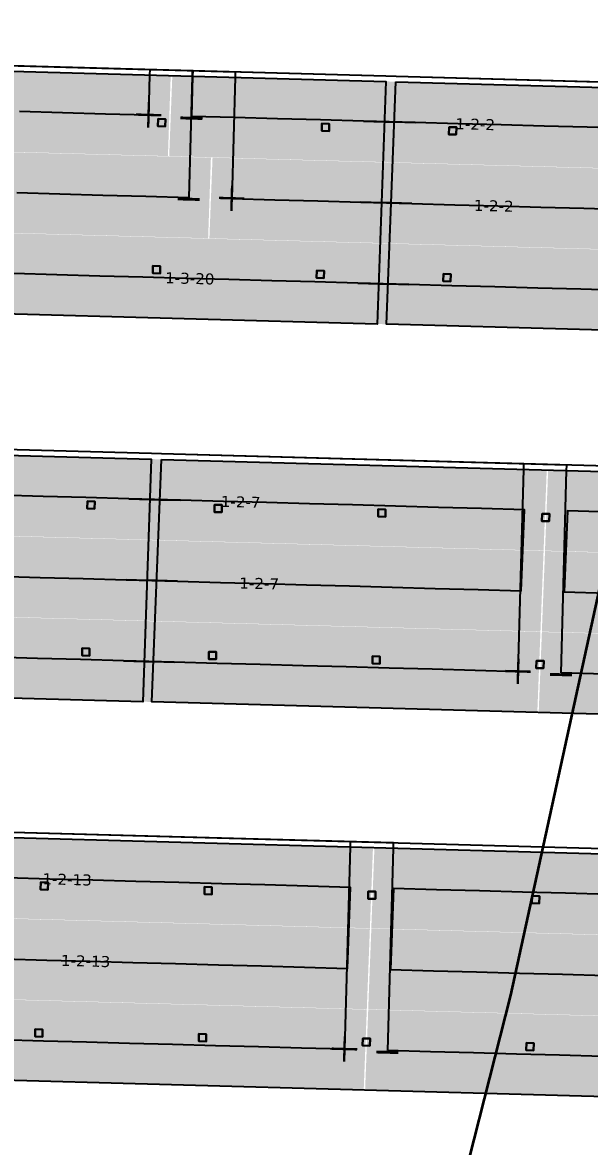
# Model space of a CAD drawing. Header units: metres. Extents: x 1477905 to 1478744, y 4202276 to 4202610.
# Drawn here: x 1478014.79 to 1478030.25, y 4202349.59 to 4202380.25 of the extents above; entities that cross this region are included whole.
import ezdxf

# ---------------------------------------------------------------- set-up
doc = ezdxf.new("R2010")
doc.units = ezdxf.units.M
doc.layers.add('Nouveau Terrain - CN - Courbes', color=22, linetype='Continuous', lineweight=0)
for name, color, linetype in [('PVcase DC Extensions', 170, 'Continuous'), ('PVcase Device Coloring', 7, 'Continuous'), ('PVcase Polarity Symbols', 7, 'Continuous'), ('PVcase Poles', 7, 'Continuous'), ('PVcase PV Modules (full frames)', 142, 'Continuous'), ('PVcase PV Modules (optimised)', 142, 'Continuous'), ('PVcase String Cables', 150, 'Continuous'), ('PVcase Stringing Numbers', 7, 'Continuous'), ('PVcase Strings', 92, 'Continuous')]:
    doc.layers.add(name, color=color, linetype=linetype)
doc.styles.get("Standard").update_dxf_attribs({"font": 'verdana.ttf'})
doc.styles.add('UBS-Style de texte', font='verdana.ttf')

# ---------------------------------------------------------------- blocks, each defined once
blk = doc.blocks.new('3P18@15DEG F FX ID2 PVBlock')
at = {"layer": 'PVcase PV Modules (optimised)', "color": 0}
blk.add_polyline3d([(0, 0, 1.773945735132677), (21.06698842950539, -0.5810537936249747, 1.773945735132684), (20.88445742833418, -7.198992669318526, 7.019385073192552e-15), (-0.182531001171211, -6.617938875693552, 0)], close=True, dxfattribs=at)

msp = doc.modelspace()

# ---------------------------------------------------------------- hatches: boundary and pattern name
at = {"layer": 'PVcase Device Coloring', "true_color": 0x00ff40, "transparency": 33554582}
for points in [[(1478003.635479742, 4202379.220699085), (1478003.559555275, 4202377.021577362), (1478018.758676995, 4202376.602366645), (1478018.834601462, 4202378.801488368)], [(1478018.878776231, 4202378.800269973), (1478018.793088535, 4202376.601417531), (1478035.393521417, 4202376.143556901), (1478035.479209114, 4202378.342409343)], [(1478003.559221981, 4202377.011923622), (1478003.483297514, 4202374.812801899), (1478019.854580297, 4202374.36126152), (1478019.930504764, 4202376.560383243)], [(1478019.974679533, 4202376.559164848), (1478019.888991837, 4202374.360312406), (1478035.307457568, 4202373.935051903), (1478035.393145264, 4202376.133904345)], [(1478012.484953773, 4202368.500849117), (1478012.399603579, 4202366.301987367), (1478028.999371896, 4202365.844145071), (1478029.084722089, 4202368.043006821)], [(1478029.124591159, 4202368.041907182), (1478029.037546108, 4202365.843092177), (1478044.442978465, 4202365.418191155), (1478044.530023515, 4202367.61700616)], [(1478013.580823994, 4202366.259744903), (1478013.4954738, 4202364.060883153), (1478028.91364703, 4202363.635630722), (1478028.998997224, 4202365.834492472)], [(1478029.038866294, 4202365.833392833), (1478028.951821243, 4202363.634577828), (1478045.526930318, 4202363.177415665), (1478045.613975368, 4202365.37623067)], [(1477997.094302498, 4202364.503584964), (1477997.008952304, 4202362.304723214), (1478028.827922165, 4202361.427116374), (1478028.913272359, 4202363.625978124)], [(1478028.953141429, 4202363.624878486), (1478028.866096378, 4202361.426063481), (1478060.667430355, 4202360.54894306), (1478060.754475406, 4202362.747758064)], [(1478007.756992814, 4202358.202593243), (1478007.67296865, 4202356.003694918), (1478024.264334737, 4202355.546084364), (1478024.348358901, 4202357.744982689)], [(1478024.388206095, 4202357.743883653), (1478024.302527335, 4202355.545030965), (1478039.709299507, 4202355.120092992), (1478039.794978267, 4202357.31894568)], [(1478008.850521236, 4202355.961553619), (1478008.766497072, 4202353.762655295), (1478024.179941722, 4202353.337533282), (1478024.263965886, 4202355.536431607)], [(1478024.303813081, 4202355.535332571), (1478024.218134321, 4202353.336479883), (1478040.794742275, 4202352.879276381), (1478040.880421035, 4202355.078129069)], [(1477992.363493073, 4202354.205407656), (1477992.279468909, 4202352.006509331), (1478024.095548708, 4202351.128982199), (1478024.179572872, 4202353.327880524)], [(1478024.219420066, 4202353.326781488), (1478024.133741306, 4202351.1279288), (1478055.938156745, 4202350.250723392), (1478056.023835505, 4202352.44957608)]]:
    msp.add_hatch(color=100, dxfattribs=at).paths.add_polyline_path(points, flags=0)
at = {"layer": 'PVcase Device Coloring', "true_color": 0x1eec00, "transparency": 33554582}
msp.add_hatch(color=3, dxfattribs=at).paths.add_polyline_path([(1478003.488166882, 4202374.803004665), (1478003.402479185, 4202372.604152223), (1478035.221393718, 4202371.726546904), (1478035.307081414, 4202373.925399346)], flags=0)

# ---------------------------------------------------------------- linework, layer by layer
at = {"layer": 'Nouveau Terrain - CN - Courbes', "linetype": 'Continuous', "lineweight": 35}
msp.add_polyline3d([(1478020.200513647, 4202298.260507676, 82), (1478018.618726824, 4202303.780839821, 82), (1478018.487478202, 4202308.477646887, 82), (1478018.866388556, 4202312.465468839, 82), (1478021.960430175, 4202327.244045476, 82), (1478023.038007246, 4202335.404297454, 82), (1478023.960712021, 4202338.723758246, 82), (1478025.816782199, 4202344.703371576, 82), (1478028.102405449, 4202353.718352411, 82), (1478033.621926913, 4202378.969268734, 82), (1478033.792449336, 4202380.654087802, 82)], dxfattribs=at)
at = {"layer": 'PVcase DC Extensions'}
for points in [[(1478024.090850068, 4202377.555906574, 84.78558080740318), (1478024.657444547, 4202377.540279187, 84.77090149821946), (1478024.931843312, 4202377.532710928, 84.76358912670597), (1478025.498116743, 4202377.517092402, 84.73951709133568)], [(1478025.412052893, 4202375.308587404, 84.14787303791213), (1478024.845779463, 4202375.324205934, 84.17194507440159), (1478024.581186786, 4202375.33150373, 84.17892201509103), (1478024.014592307, 4202375.347131112, 84.19360132277787)], [(1478023.938334546, 4202373.138355649, 83.60162183839606), (1478024.504929025, 4202373.122728262, 83.58694252921376), (1478024.759715613, 4202373.115700931, 83.58030101985663), (1478025.325989043, 4202373.100082405, 83.55622898423638)], [(1478017.697203597, 4202367.256480864, 84.97692973816862), (1478018.263797294, 4202367.240853503, 84.96222029096884), (1478018.537270919, 4202367.23331076, 84.95494570220308), (1478019.103558049, 4202367.217691856, 84.93119836196696)], [(1478019.017833184, 4202365.009177507, 84.33953999564223), (1478018.451546054, 4202365.024796412, 84.36328733616081), (1478018.187508067, 4202365.03207891, 84.37024162276103), (1478017.62091437, 4202365.04770627, 84.38495106963336)], [(1478017.544625143, 4202362.838931675, 83.79297240130614), (1478018.11121884, 4202362.823304313, 83.77826295380865), (1478018.365821189, 4202362.816282063, 83.77162896962682), (1478018.932108319, 4202362.800663159, 83.74788162960972)]]:
    msp.add_polyline3d(points, dxfattribs=at)
at = {"layer": 'PVcase Poles'}
for points in [[(1478018.484308879, 4202377.414618989, 81.43153034638017), (1478018.489823031, 4202377.61454296, 81.43153034638017), (1478018.489823031, 4202377.61454296, 84.90494261080286), (1478018.484308879, 4202377.414618989, 84.85133480343798), (1478018.484308879, 4202377.414618989, 81.43153034638017), (1478018.684232849, 4202377.409104836, 81.43153034638017), (1478018.684232849, 4202377.409104836, 84.84615518096557), (1478018.484308879, 4202377.414618989, 84.85133480343798), (1478018.684232849, 4202377.409104836, 84.84615518096557), (1478018.689747002, 4202377.609028808, 84.89976298833045), (1478018.689747002, 4202377.609028808, 81.43153034638017), (1478018.684232849, 4202377.409104836, 81.43153034638017), (1478018.689747002, 4202377.609028808, 81.43153034638017), (1478018.489823031, 4202377.61454296, 81.43153034638017), (1478018.689747002, 4202377.609028808, 81.43153034638017), (1478018.689747002, 4202377.609028808, 84.89976298833045), (1478018.489823031, 4202377.61454296, 84.90494261080286)], [(1478022.950112624, 4202377.291446555, 81.31583047691642), (1478022.955626776, 4202377.491370527, 81.31583047691642), (1478022.955626776, 4202377.491370527, 84.78924274113363), (1478022.950112624, 4202377.291446555, 84.73563493376875), (1478022.950112624, 4202377.291446555, 81.31583047691642), (1478023.150036595, 4202377.285932403, 81.31583047691642), (1478023.150036595, 4202377.285932403, 84.73045531129634), (1478022.950112624, 4202377.291446555, 84.73563493376875), (1478023.150036595, 4202377.285932403, 84.73045531129634), (1478023.155550747, 4202377.485856375, 84.78406311866122), (1478023.155550747, 4202377.485856375, 81.31583047691642), (1478023.150036595, 4202377.285932403, 81.31583047691642), (1478023.155550747, 4202377.485856375, 81.31583047691642), (1478022.955626776, 4202377.491370527, 81.31583047691642), (1478023.155550747, 4202377.485856375, 81.31583047691642), (1478023.155550747, 4202377.485856375, 84.78406311866122), (1478022.955626776, 4202377.491370527, 84.78924274113363)], [(1478026.419448668, 4202377.195757942, 81.22594705385009), (1478026.42496282, 4202377.395681914, 81.22594705385009), (1478026.42496282, 4202377.395681914, 84.6743094693009), (1478026.419448668, 4202377.195757942, 84.62067126912633), (1478026.419448668, 4202377.195757942, 81.22594705385009), (1478026.619372639, 4202377.19024379, 81.22594705385009), (1478026.619372639, 4202377.19024379, 84.61217258863122), (1478026.419448668, 4202377.195757942, 84.62067126912633), (1478026.619372639, 4202377.19024379, 84.61217258863122), (1478026.624886791, 4202377.390167762, 84.66581078880577), (1478026.624886791, 4202377.390167762, 81.22594705385009), (1478026.619372639, 4202377.19024379, 81.22594705385009), (1478026.624886791, 4202377.390167762, 81.22594705385009), (1478026.42496282, 4202377.395681914, 81.22594705385009), (1478026.624886791, 4202377.390167762, 81.22594705385009), (1478026.624886791, 4202377.390167762, 84.66581078880577), (1478026.42496282, 4202377.395681914, 84.6743094693009)], [(1478018.345908616, 4202373.405910896, 81.44494930344706), (1478018.351422768, 4202373.605834868, 81.44494930344706), (1478018.351422768, 4202373.605834868, 83.83055864090556), (1478018.345908616, 4202373.405910896, 83.77695083354068), (1478018.345908616, 4202373.405910896, 81.44494930344706), (1478018.545832586, 4202373.400396744, 81.44494930344706), (1478018.545832586, 4202373.400396744, 83.77177121106827), (1478018.345908616, 4202373.405910896, 83.77695083354068), (1478018.545832586, 4202373.400396744, 83.77177121106827), (1478018.551346739, 4202373.600320715, 83.82537901843315), (1478018.551346739, 4202373.600320715, 81.44494930344706), (1478018.545832586, 4202373.400396744, 81.44494930344706), (1478018.551346739, 4202373.600320715, 81.44494930344706), (1478018.351422768, 4202373.605834868, 81.44494930344706), (1478018.551346739, 4202373.600320715, 81.44494930344706), (1478018.551346739, 4202373.600320715, 83.82537901843315), (1478018.351422768, 4202373.605834868, 83.83055864090556)], [(1478022.811712361, 4202373.282738463, 81.32924943397728), (1478022.817226514, 4202373.482662435, 81.32924943397728), (1478022.817226514, 4202373.482662435, 83.71485877123203), (1478022.811712361, 4202373.282738463, 83.66125096386715), (1478022.811712361, 4202373.282738463, 81.32924943397728), (1478023.011636332, 4202373.277224311, 81.32924943397728), (1478023.011636332, 4202373.277224311, 83.65607134139474), (1478022.811712361, 4202373.282738463, 83.66125096386715), (1478023.011636332, 4202373.277224311, 83.65607134139474), (1478023.017150484, 4202373.477148282, 83.70967914875962), (1478023.017150484, 4202373.477148282, 81.32924943397728), (1478023.011636332, 4202373.277224311, 81.32924943397728), (1478023.017150484, 4202373.477148282, 81.32924943397728), (1478022.817226514, 4202373.482662435, 81.32924943397728), (1478023.017150484, 4202373.477148282, 81.32924943397728), (1478023.017150484, 4202373.477148282, 83.70967914875962), (1478022.817226514, 4202373.482662435, 83.71485877123203)], [(1478026.263251329, 4202373.187540715, 81.2398270968804), (1478026.268765481, 4202373.387464686, 81.2398270968804), (1478026.268765481, 4202373.387464686, 83.60053427322211), (1478026.263251329, 4202373.187540715, 83.54689607304755), (1478026.263251329, 4202373.187540715, 81.2398270968804), (1478026.463175299, 4202373.182026562, 81.2398270968804), (1478026.463175299, 4202373.182026562, 83.53839739255244), (1478026.263251329, 4202373.187540715, 83.54689607304755), (1478026.463175299, 4202373.182026562, 83.53839739255244), (1478026.468689452, 4202373.381950534, 83.59203559272699), (1478026.468689452, 4202373.381950534, 81.2398270968804), (1478026.463175299, 4202373.182026562, 81.2398270968804), (1478026.468689452, 4202373.381950534, 81.2398270968804), (1478026.268765481, 4202373.387464686, 81.2398270968804), (1478026.468689452, 4202373.381950534, 81.2398270968804), (1478026.468689452, 4202373.381950534, 83.59203559272699), (1478026.268765481, 4202373.387464686, 83.60053427322211)], [(1478016.556464786, 4202366.992020883, 81.50714928514829), (1478016.561978939, 4202367.191944854, 81.50714928514829), (1478016.561978939, 4202367.191944854, 84.98065195832612), (1478016.556464786, 4202366.992020883, 84.9270440770585), (1478016.556464786, 4202366.992020883, 81.50714928514829), (1478016.756388757, 4202366.98650673, 81.50714928514829), (1478016.756388757, 4202366.98650673, 84.92185381271105), (1478016.556464786, 4202366.992020883, 84.9270440770585), (1478016.756388757, 4202366.98650673, 84.92185381271105), (1478016.761902909, 4202367.186430702, 84.97546169397866), (1478016.761902909, 4202367.186430702, 81.50714928514829), (1478016.756388757, 4202366.98650673, 81.50714928514829), (1478016.761902909, 4202367.186430702, 81.50714928514829), (1478016.561978939, 4202367.191944854, 81.50714928514829), (1478016.761902909, 4202367.186430702, 81.50714928514829), (1478016.761902909, 4202367.186430702, 84.97546169397866), (1478016.561978939, 4202367.191944854, 84.98065195832612)], [(1478020.024944966, 4202366.896355878, 81.41728803578025), (1478020.030459118, 4202367.096279849, 81.41728803578025), (1478020.030459118, 4202367.096279849, 84.8665229569891), (1478020.024944966, 4202366.896355878, 84.81288605437422), (1478020.024944966, 4202366.896355878, 81.41728803578025), (1478020.224868936, 4202366.890841725, 81.41728803578025), (1478020.224868936, 4202366.890841725, 84.80450221103874), (1478020.024944966, 4202366.896355878, 84.81288605437422), (1478020.224868936, 4202366.890841725, 84.80450221103874), (1478020.230383089, 4202367.090765697, 84.85813911365362), (1478020.230383089, 4202367.090765697, 81.41728803578025), (1478020.224868936, 4202366.890841725, 81.41728803578025), (1478020.230383089, 4202367.090765697, 81.41728803578025), (1478020.030459118, 4202367.096279849, 81.41728803578025), (1478020.230383089, 4202367.090765697, 81.41728803578025), (1478020.230383089, 4202367.090765697, 84.85813911365362), (1478020.030459118, 4202367.096279849, 84.8665229569891)], [(1478024.488326243, 4202366.77325026, 81.2711442586074), (1478024.493840395, 4202366.973174232, 81.2711442586074), (1478024.493840395, 4202366.973174232, 84.67935035785851), (1478024.488326243, 4202366.77325026, 84.62571345524364), (1478024.488326243, 4202366.77325026, 81.2711442586074), (1478024.688250214, 4202366.767736108, 81.2711442586074), (1478024.688250214, 4202366.767736108, 84.61732961190816), (1478024.488326243, 4202366.77325026, 84.62571345524364), (1478024.688250214, 4202366.767736108, 84.61732961190816), (1478024.693764366, 4202366.96766008, 84.67096651452303), (1478024.693764366, 4202366.96766008, 81.2711442586074), (1478024.688250214, 4202366.767736108, 81.2711442586074), (1478024.693764366, 4202366.96766008, 81.2711442586074), (1478024.493840395, 4202366.973174232, 81.2711442586074), (1478024.693764366, 4202366.96766008, 81.2711442586074), (1478024.693764366, 4202366.96766008, 84.67096651452303), (1478024.493840395, 4202366.973174232, 84.67935035785851)], [(1478028.95170752, 4202366.650144642, 81.08052910829525), (1478028.957221672, 4202366.850068614, 81.08052910829525), (1478028.957221672, 4202366.850068614, 84.49217775847718), (1478028.95170752, 4202366.650144642, 84.4385408558623), (1478028.95170752, 4202366.650144642, 81.08052910829525), (1478029.151631491, 4202366.64463049, 81.08052910829525), (1478029.151631491, 4202366.64463049, 84.43015701252683), (1478028.95170752, 4202366.650144642, 84.4385408558623), (1478029.151631491, 4202366.64463049, 84.43015701252683), (1478029.157145643, 4202366.844554462, 84.4837939151417), (1478029.157145643, 4202366.844554462, 81.08052910829525), (1478029.151631491, 4202366.64463049, 81.08052910829525), (1478029.157145643, 4202366.844554462, 81.08052910829525), (1478028.957221672, 4202366.850068614, 81.08052910829525), (1478029.157145643, 4202366.844554462, 81.08052910829525), (1478029.157145643, 4202366.844554462, 84.4837939151417), (1478028.957221672, 4202366.850068614, 84.49217775847718)], [(1478016.418007417, 4202362.983314365, 81.52056972173742), (1478016.423521569, 4202363.183238337, 81.52056972173742), (1478016.423521569, 4202363.183238337, 83.9062694693395), (1478016.418007417, 4202362.983314365, 83.8526615880719), (1478016.418007417, 4202362.983314365, 81.52056972173742), (1478016.617931387, 4202362.977800213, 81.52056972173742), (1478016.617931387, 4202362.977800213, 83.84747132372443), (1478016.418007417, 4202362.983314365, 83.8526615880719), (1478016.617931387, 4202362.977800213, 83.84747132372443), (1478016.62344554, 4202363.177724184, 83.90107920499204), (1478016.62344554, 4202363.177724184, 81.52056972173742), (1478016.617931387, 4202362.977800213, 81.52056972173742), (1478016.62344554, 4202363.177724184, 81.52056972173742), (1478016.423521569, 4202363.183238337, 81.52056972173742), (1478016.62344554, 4202363.177724184, 81.52056972173742), (1478016.62344554, 4202363.177724184, 83.90107920499204), (1478016.423521569, 4202363.183238337, 83.9062694693395)], [(1478019.86936285, 4202362.888121682, 81.43115213962082), (1478019.874877002, 4202363.088045654, 81.43115213962082), (1478019.874877002, 4202363.088045654, 83.79272178504986), (1478019.86936285, 4202362.888121682, 83.73908488243498), (1478019.86936285, 4202362.888121682, 81.43115213962082), (1478020.069286821, 4202362.88260753, 81.43115213962082), (1478020.069286821, 4202362.88260753, 83.7307010390995), (1478019.86936285, 4202362.888121682, 83.73908488243498), (1478020.069286821, 4202362.88260753, 83.7307010390995), (1478020.074800973, 4202363.082531502, 83.78433794171438), (1478020.074800973, 4202363.082531502, 81.43115213962082), (1478020.069286821, 4202362.88260753, 81.43115213962082), (1478020.074800973, 4202363.082531502, 81.43115213962082), (1478019.874877002, 4202363.088045654, 81.43115213962082), (1478020.074800973, 4202363.082531502, 81.43115213962082), (1478020.074800973, 4202363.082531502, 83.78433794171438), (1478019.874877002, 4202363.088045654, 83.79272178504986)], [(1478024.332744127, 4202362.765016065, 81.24064562466104), (1478024.338258279, 4202362.964940037, 81.24064562466104), (1478024.338258279, 4202362.964940037, 83.60554918592732), (1478024.332744127, 4202362.765016065, 83.55191228331243), (1478024.332744127, 4202362.765016065, 81.24064562466104), (1478024.532668098, 4202362.759501913, 81.24064562466104), (1478024.532668098, 4202362.759501913, 83.54352843997695), (1478024.332744127, 4202362.765016065, 83.55191228331243), (1478024.532668098, 4202362.759501913, 83.54352843997695), (1478024.53818225, 4202362.959425884, 83.59716534259184), (1478024.53818225, 4202362.959425884, 81.24064562466104), (1478024.532668098, 4202362.759501913, 81.24064562466104), (1478024.53818225, 4202362.959425884, 81.24064562466104), (1478024.338258279, 4202362.964940037, 81.24064562466104), (1478024.53818225, 4202362.959425884, 81.24064562466104), (1478024.53818225, 4202362.959425884, 83.59716534259184), (1478024.338258279, 4202362.964940037, 83.60554918592732)], [(1478028.796125404, 4202362.641910447, 81.04992356809733), (1478028.801639556, 4202362.841834418, 81.04992356809733), (1478028.801639556, 4202362.841834418, 83.41837658654599), (1478028.796125404, 4202362.641910447, 83.3647396839311), (1478028.796125404, 4202362.641910447, 81.04992356809733), (1478028.996049375, 4202362.636396294, 81.04992356809733), (1478028.996049375, 4202362.636396294, 83.35635584059563), (1478028.796125404, 4202362.641910447, 83.3647396839311), (1478028.996049375, 4202362.636396294, 83.35635584059563), (1478029.001563527, 4202362.836320266, 83.40999274321051), (1478029.001563527, 4202362.836320266, 81.04992356809733), (1478028.996049375, 4202362.636396294, 81.04992356809733), (1478029.001563527, 4202362.836320266, 81.04992356809733), (1478028.801639556, 4202362.841834418, 81.04992356809733), (1478029.001563527, 4202362.836320266, 81.04992356809733), (1478029.001563527, 4202362.836320266, 83.40999274321051), (1478028.801639556, 4202362.841834418, 83.41837658654599)], [(1478015.288544633, 4202356.598332771, 81.54049651978166), (1478015.294058785, 4202356.798256743, 81.54049651978166), (1478015.294058785, 4202356.798256743, 84.92711427265452), (1478015.288544633, 4202356.598332771, 84.87348229657525), (1478015.288544633, 4202356.598332771, 81.54049651978166), (1478015.488468604, 4202356.592818619, 81.54049651978166), (1478015.488468604, 4202356.592818619, 84.865549562438), (1478015.288544633, 4202356.598332771, 84.87348229657525), (1478015.488468604, 4202356.592818619, 84.865549562438), (1478015.493982756, 4202356.79274259, 84.91918153851726), (1478015.493982756, 4202356.79274259, 81.54049651978166), (1478015.488468604, 4202356.592818619, 81.54049651978166), (1478015.493982756, 4202356.79274259, 81.54049651978166), (1478015.294058785, 4202356.798256743, 81.54049651978166), (1478015.493982756, 4202356.79274259, 81.54049651978166), (1478015.493982756, 4202356.79274259, 84.91918153851726), (1478015.294058785, 4202356.798256743, 84.92711427265452)], [(1478019.752335908, 4202356.475215846, 81.37440965752461), (1478019.757850061, 4202356.675139817, 81.37440965752461), (1478019.757850061, 4202356.675139817, 84.74999659561566), (1478019.752335908, 4202356.475215846, 84.6963646195364), (1478019.752335908, 4202356.475215846, 81.37440965752461), (1478019.952259879, 4202356.469701693, 81.37440965752461), (1478019.952259879, 4202356.469701693, 84.68843188539914), (1478019.752335908, 4202356.475215846, 84.6963646195364), (1478019.952259879, 4202356.469701693, 84.68843188539914), (1478019.957774031, 4202356.669625665, 84.7420638614784), (1478019.957774031, 4202356.669625665, 81.37440965752461), (1478019.952259879, 4202356.469701693, 81.37440965752461), (1478019.957774031, 4202356.669625665, 81.37440965752461), (1478019.757850061, 4202356.675139817, 81.37440965752461), (1478019.957774031, 4202356.669625665, 81.37440965752461), (1478019.957774031, 4202356.669625665, 84.7420638614784), (1478019.757850061, 4202356.675139817, 84.74999659561566)], [(1478024.216127184, 4202356.352098919, 81.18592489006474), (1478024.221641336, 4202356.552022891, 81.18592489006474), (1478024.221641336, 4202356.552022891, 84.57287891831862), (1478024.216127184, 4202356.352098919, 84.51924694223936), (1478024.216127184, 4202356.352098919, 81.18592489006474), (1478024.416051155, 4202356.346584767, 81.18592489006474), (1478024.416051155, 4202356.346584767, 84.5113142081021), (1478024.216127184, 4202356.352098919, 84.51924694223936), (1478024.416051155, 4202356.346584767, 84.5113142081021), (1478024.421565307, 4202356.546508739, 84.56494618418137), (1478024.421565307, 4202356.546508739, 81.18592489006474), (1478024.416051155, 4202356.346584767, 81.18592489006474), (1478024.421565307, 4202356.546508739, 81.18592489006474), (1478024.221641336, 4202356.552022891, 81.18592489006474), (1478024.421565307, 4202356.546508739, 81.18592489006474), (1478024.421565307, 4202356.546508739, 84.56494618418137), (1478024.221641336, 4202356.552022891, 84.57287891831862)], [(1478028.679918459, 4202356.228981993, 80.99537841444197), (1478028.685432612, 4202356.428905965, 80.99537841444197), (1478028.685432612, 4202356.428905965, 84.3957612410291), (1478028.679918459, 4202356.228981993, 84.34212926494983), (1478028.679918459, 4202356.228981993, 80.99537841444197), (1478028.87984243, 4202356.223467841, 80.99537841444197), (1478028.87984243, 4202356.223467841, 84.33419653081258), (1478028.679918459, 4202356.228981993, 84.34212926494983), (1478028.87984243, 4202356.223467841, 84.33419653081258), (1478028.885356582, 4202356.423391812, 84.38782850689185), (1478028.885356582, 4202356.423391812, 80.99537841444197), (1478028.87984243, 4202356.223467841, 80.99537841444197), (1478028.885356582, 4202356.423391812, 80.99537841444197), (1478028.685432612, 4202356.428905965, 80.99537841444197), (1478028.885356582, 4202356.423391812, 80.99537841444197), (1478028.885356582, 4202356.423391812, 84.38782850689185), (1478028.685432612, 4202356.428905965, 84.3957612410291)], [(1478015.135379693, 4202352.590031907, 81.49193712226847), (1478015.140893846, 4202352.789955879, 81.49193712226847), (1478015.140893846, 4202352.789955879, 83.85321446317406), (1478015.135379693, 4202352.590031907, 83.7995824870948), (1478015.135379693, 4202352.590031907, 81.49193712226847), (1478015.335303664, 4202352.584517755, 81.49193712226847), (1478015.335303664, 4202352.584517755, 83.79164975295754), (1478015.135379693, 4202352.590031907, 83.7995824870948), (1478015.335303664, 4202352.584517755, 83.79164975295754), (1478015.340817817, 4202352.784441726, 83.8452817290368), (1478015.340817817, 4202352.784441726, 81.49193712226847), (1478015.335303664, 4202352.584517755, 81.49193712226847), (1478015.340817817, 4202352.784441726, 81.49193712226847), (1478015.140893846, 4202352.789955879, 81.49193712226847), (1478015.340817817, 4202352.784441726, 81.49193712226847), (1478015.340817817, 4202352.784441726, 83.8452817290368), (1478015.140893846, 4202352.789955879, 83.85321446317406)], [(1478019.599170969, 4202352.466914981, 81.32952929936903), (1478019.604685121, 4202352.666838952, 81.32952929936903), (1478019.604685121, 4202352.666838952, 83.67609678588452), (1478019.599170969, 4202352.466914981, 83.62246480980527), (1478019.599170969, 4202352.466914981, 81.32952929936903), (1478019.79909494, 4202352.461400828, 81.32952929936903), (1478019.79909494, 4202352.461400828, 83.61453207566801), (1478019.599170969, 4202352.466914981, 83.62246480980527), (1478019.79909494, 4202352.461400828, 83.61453207566801), (1478019.804609092, 4202352.6613248, 83.66816405174727), (1478019.804609092, 4202352.6613248, 81.32952929936903), (1478019.79909494, 4202352.461400828, 81.32952929936903), (1478019.804609092, 4202352.6613248, 81.32952929936903), (1478019.604685121, 4202352.666838952, 81.32952929936903), (1478019.804609092, 4202352.6613248, 81.32952929936903), (1478019.804609092, 4202352.6613248, 83.66816405174727), (1478019.604685121, 4202352.666838952, 83.67609678588452)], [(1478024.062962244, 4202352.343798054, 81.15078580295751), (1478024.068476397, 4202352.543722026, 81.15078580295751), (1478024.068476397, 4202352.543722026, 83.49897910859501), (1478024.062962244, 4202352.343798054, 83.44534713251574), (1478024.062962244, 4202352.343798054, 81.15078580295751), (1478024.262886215, 4202352.338283902, 81.15078580295751), (1478024.262886215, 4202352.338283902, 83.43741439837848), (1478024.062962244, 4202352.343798054, 83.44534713251574), (1478024.262886215, 4202352.338283902, 83.43741439837848), (1478024.268400367, 4202352.538207874, 83.49104637445775), (1478024.268400367, 4202352.538207874, 81.15078580295751), (1478024.262886215, 4202352.338283902, 81.15078580295751), (1478024.268400367, 4202352.538207874, 81.15078580295751), (1478024.068476397, 4202352.543722026, 81.15078580295751), (1478024.268400367, 4202352.538207874, 81.15078580295751), (1478024.268400367, 4202352.538207874, 83.49104637445775), (1478024.068476397, 4202352.543722026, 83.49897910859501)], [(1478028.52675352, 4202352.220681129, 80.96345826744972), (1478028.532267672, 4202352.420605101, 80.96345826744972), (1478028.532267672, 4202352.420605101, 83.32186143155614), (1478028.52675352, 4202352.220681129, 83.26822945547688), (1478028.52675352, 4202352.220681129, 80.96345826744972), (1478028.72667749, 4202352.215166977, 80.96345826744972), (1478028.72667749, 4202352.215166977, 83.26029672133963), (1478028.52675352, 4202352.220681129, 83.26822945547688), (1478028.72667749, 4202352.215166977, 83.26029672133963), (1478028.732191643, 4202352.415090948, 83.31392869741889), (1478028.732191643, 4202352.415090948, 80.96345826744972), (1478028.72667749, 4202352.215166977, 80.96345826744972), (1478028.732191643, 4202352.415090948, 80.96345826744972), (1478028.532267672, 4202352.420605101, 80.96345826744972), (1478028.732191643, 4202352.415090948, 80.96345826744972), (1478028.732191643, 4202352.415090948, 83.31392869741889), (1478028.532267672, 4202352.420605101, 83.32186143155614)]]:
    msp.add_polyline3d(points, dxfattribs=at)
at = {"layer": 'PVcase String Cables'}
for points in [[(1478005.230841121, 4202381.796394636, 81.95057703686224), (1478003.652917331, 4202379.370275168, 81.99532031828407), (1478003.652917331, 4202379.370275168, 85.61089967140464), (1478024.700582557, 4202378.789754334, 85.06559758068046), (1478024.980528497, 4202378.782033077, 85.05811822541175), (1478034.854297688, 4202378.509702219, 84.63838861982278), (1478034.850162074, 4202378.359759246, 84.63831611031297), (1478034.697964135, 4202372.841591652, 83.15783042612382)], [(1477997.670851238, 4202369.059497568, 85.7926537402864), (1477997.437943838, 4202369.065921444, 85.79870029368922), (1477997.728201353, 4202369.60358981, 85.79165369112856), (1477997.728201353, 4202369.60358981, 82.20432879076795), (1477998.650488618, 4202371.312019954, 82.1670413171385), (1477999.959689638, 4202373.324967666, 82.11862209006598), (1478001.268890658, 4202375.337915378, 82.07202271777358), (1478002.578091678, 4202377.350863091, 82.03014459108307), (1478003.887292698, 4202379.363810803, 81.98829130178466), (1478003.887292698, 4202379.363810803, 85.60482748354019), (1478018.264513427, 4202378.967269146, 85.23234300898487), (1478018.260377813, 4202378.817326173, 85.23231606050146), (1478018.23004475, 4202377.717554888, 84.93742232301523)], [(1477997.670851238, 4202369.059497568, 85.7926537402864), (1477997.437943838, 4202369.065921444, 85.79870029368922), (1477997.728201353, 4202369.60358981, 85.79165369112856), (1477997.728201353, 4202369.60358981, 82.20432879076795), (1477998.650488618, 4202371.312019954, 82.1670413171385), (1477999.959689638, 4202373.324967666, 82.11862209006598), (1478001.268890658, 4202375.337915379, 82.07202271777118), (1478002.578091678, 4202377.350863092, 82.03014459107122), (1478003.887292698, 4202379.363810804, 81.98829130178562), (1478003.887292698, 4202379.363810804, 85.60482748354102), (1478019.421349167, 4202378.935362175, 85.20237175368831), (1478019.417213553, 4202378.785419201, 85.20234480520408), (1478019.325948053, 4202375.476449762, 84.31507453547309)], [(1477997.670851238, 4202369.059497568, 85.7926537402864), (1477997.437943838, 4202369.065921444, 85.79870029368922), (1477997.728201353, 4202369.60358981, 85.79165369112856), (1477997.728201353, 4202369.60358981, 82.20432879076795), (1477998.650488618, 4202371.312019954, 82.1670413171385), (1477999.959689638, 4202373.324967666, 82.11862209006598), (1478001.268890657, 4202375.337915378, 82.07202271778006), (1478002.578091678, 4202377.350863091, 82.03014459108874), (1478003.887292698, 4202379.363810803, 81.98829130179165), (1478003.887292698, 4202379.363810803, 85.60482748354622), (1478024.700582557, 4202378.789754332, 85.0655975806788), (1478024.980528497, 4202378.782033075, 85.05811822540866), (1478046.028522429, 4202378.201503173, 84.16337721813639), (1478046.28779199, 4202378.194352196, 84.15161823292773), (1478050.351659477, 4202378.082265666, 83.95780722288696), (1478050.347523863, 4202377.932322698, 83.95771598015936), (1478050.317190801, 4202376.832551413, 83.66258628336782)], [(1477997.670851238, 4202369.059497568, 85.7926537402864), (1477997.437943838, 4202369.065921444, 85.79870029368922), (1477997.728201353, 4202369.60358981, 85.79165369112856), (1477997.728201353, 4202369.60358981, 82.20432879076795), (1477998.650488618, 4202371.312019954, 82.1670413171385), (1477999.959689638, 4202373.324967666, 82.11862209006598), (1478001.268890658, 4202375.337915379, 82.07202271777118), (1478002.578091678, 4202377.350863092, 82.03014459107122), (1478003.887292698, 4202379.363810804, 81.98829130178562), (1478003.887292698, 4202379.363810804, 85.60482748354102), (1478024.700582557, 4202378.789754333, 85.06559758067964), (1478024.980528497, 4202378.782033075, 85.05811822540866), (1478046.028522429, 4202378.201503173, 84.16337721813792), (1478046.28779199, 4202378.194352196, 84.15161823292773), (1478051.494695146, 4202378.050739318, 83.90329439782322), (1478051.490559532, 4202377.900796349, 83.90320315509383), (1478051.399294031, 4202374.59182691, 83.01522293504487)], [(1477997.670851238, 4202369.059497568, 85.7926537402864), (1477997.437943838, 4202369.065921444, 85.79870029368922), (1477997.728201353, 4202369.60358981, 85.79165369112856), (1477997.728201353, 4202369.60358981, 82.20432879076795), (1477998.650488618, 4202371.312019954, 82.1670413171385), (1477999.959689638, 4202373.324967666, 82.11862209006598), (1478001.268890658, 4202375.337915379, 82.07202271777118), (1478002.578091678, 4202377.350863092, 82.03014459107122), (1478003.887292698, 4202379.363810804, 81.98829130178562), (1478003.887292698, 4202379.363810804, 85.60482748354102), (1478024.700582557, 4202378.789754333, 85.06559758067964), (1478024.980528497, 4202378.782033076, 85.0581182254102), (1478046.028522429, 4202378.201503174, 84.16337721812958), (1478046.28779199, 4202378.194352197, 84.15161823292952), (1478052.665919053, 4202378.018435504, 83.8474372397804), (1478052.661783439, 4202377.868492534, 83.84734599704925), (1478052.570517939, 4202374.559523095, 82.95936577700029)], [(1477997.670851238, 4202369.059497568, 85.7926537402864), (1477997.437943838, 4202369.065921444, 85.79870029368922), (1477997.728201353, 4202369.60358981, 85.79165369112856), (1477997.728201353, 4202369.60358981, 82.20432879076795), (1477998.650488618, 4202371.312019954, 82.1670413171385), (1477999.959689638, 4202373.324967666, 82.11862209006598), (1478001.268890658, 4202375.337915379, 82.07202271777118), (1478002.578091678, 4202377.350863092, 82.03014459107122), (1478003.887292698, 4202379.363810804, 81.98829130178562), (1478003.887292698, 4202379.363810804, 85.60482748354102), (1478024.700582557, 4202378.789754333, 85.06559758067964), (1478024.980528497, 4202378.782033076, 85.0581182254102), (1478046.028522429, 4202378.201503173, 84.16337721813792), (1478046.28779199, 4202378.194352197, 84.15161823292952), (1478051.522883385, 4202378.049961852, 83.90195006485537), (1478051.518747771, 4202377.900018883, 83.90185882212586), (1478051.488414709, 4202376.800247598, 83.60672912511376)], [(1477997.670851238, 4202369.059497568, 85.7926537402864), (1477997.437943838, 4202369.065921444, 85.79870029368922), (1477997.728201353, 4202369.60358981, 85.79165369112856), (1477997.728201353, 4202369.60358981, 82.20432879076795), (1477998.650488618, 4202371.312019954, 82.1670413171385), (1477999.959689638, 4202373.324967666, 82.11862209006598), (1478001.268890658, 4202375.337915379, 82.07202271777118), (1478002.578091678, 4202377.350863092, 82.03014459107122), (1478003.887292698, 4202379.363810804, 81.98829130178562), (1478003.887292698, 4202379.363810804, 85.60482748354102), (1478020.593510231, 4202378.903032513, 85.17200345052136), (1478020.589374617, 4202378.753089539, 85.1719765020363), (1478020.498109116, 4202375.4441201, 84.28470623229929)], [(1477997.670851238, 4202369.059497568, 85.7926537402864), (1477997.437943838, 4202369.065921444, 85.79870029368922), (1477997.728201353, 4202369.60358981, 85.79165369112856), (1477997.728201353, 4202369.60358981, 82.20432879076795), (1477998.650488618, 4202371.312019954, 82.1670413171385), (1477999.959689638, 4202373.324967666, 82.11862209006598), (1478001.268890657, 4202375.337915378, 82.07202271778006), (1478002.578091678, 4202377.350863091, 82.03014459108874), (1478003.887292698, 4202379.363810803, 81.98829130179165), (1478003.887292698, 4202379.363810803, 85.60482748354622), (1478019.43667449, 4202378.934939484, 85.20197470581192), (1478019.432538876, 4202378.78499651, 85.20194775732766), (1478019.402205814, 4202377.685225225, 84.90705401984744)], [(1477997.670851238, 4202369.059497568, 85.7926537402864), (1477997.437943838, 4202369.065921444, 85.79870029368922), (1477997.728201353, 4202369.60358981, 85.79165369112856), (1477997.728201353, 4202369.60358981, 82.20432879076795), (1477998.650488618, 4202371.312019954, 82.1670413171385), (1477999.959689638, 4202373.324967666, 82.11862209006598), (1478001.268890658, 4202375.337915379, 82.07202271777118), (1478002.578091678, 4202377.350863092, 82.03014459107122), (1478003.887292698, 4202379.363810804, 81.98829130178562), (1478003.887292698, 4202379.363810804, 85.60482748354102), (1478024.700582557, 4202378.789754336, 85.06559758068214), (1478024.980528497, 4202378.782033077, 85.05811822540339), (1478046.028522429, 4202378.201503178, 84.16337721813574), (1478046.287791991, 4202378.194352201, 84.15161823292739), (1478066.692417704, 4202377.631567199, 83.17849567624674), (1478066.68828209, 4202377.481624222, 83.17840443350303), (1478066.536084151, 4202371.96345663, 81.69757369044791)], [(1477997.670851238, 4202369.059497568, 85.7926537402864), (1477997.437943838, 4202369.065921444, 85.79870029368922), (1477997.728201353, 4202369.60358981, 85.79165369112856), (1477997.728201353, 4202369.60358981, 82.20432879076795), (1477998.650488618, 4202371.312019954, 82.1670413171385), (1477999.959689638, 4202373.324967666, 82.11862209006598), (1478001.268890657, 4202375.337915378, 82.07202271778006), (1478002.578091677, 4202377.350863091, 82.03014459109444), (1478003.887292697, 4202379.363810803, 81.98829130179861), (1478003.887292697, 4202379.363810803, 85.60482748355226), (1478024.700582557, 4202378.789754334, 85.06559758068046), (1478024.980528497, 4202378.782033077, 85.05811822540186), (1478036.025794575, 4202378.477390875, 84.58858880004735), (1478036.02165896, 4202378.327447901, 84.58851629053599), (1478035.869461022, 4202372.809280309, 83.10803060639932)], [(1477997.670851238, 4202369.059497568, 85.7926537402864), (1477997.247055097, 4202369.071186393, 85.8036559926895), (1477997.247055097, 4202369.071186393, 82.22257085902514), (1477997.213995909, 4202369.072098207, 82.22332887050771), (1477995.827180496, 4202366.50318357, 82.27739751497597), (1477994.440365082, 4202363.934268932, 82.33013348629078), (1477993.053549669, 4202361.365354294, 82.3828694576056), (1477991.666734256, 4202358.796439657, 82.4235575767604), (1477992.522714274, 4202358.772830661, 82.39233311207938), (1477992.522714274, 4202358.772830661, 85.94219547444445), (1478013.58041419, 4202358.192033058, 85.31643724357349), (1478013.84834581, 4202358.18464317, 85.30673324761095), (1478034.898782403, 4202357.604045898, 84.47147814652456), (1478035.153778476, 4202357.597012788, 84.46084911349377), (1478039.220333767, 4202357.484852126, 84.28804348141163), (1478039.216198153, 4202357.334909156, 84.28797102374007), (1478039.18586509, 4202356.235137872, 83.99291028781236)], [(1477997.670851238, 4202369.059497568, 85.7926537402864), (1477997.247055097, 4202369.071186393, 85.8036559926895), (1477997.247055097, 4202369.071186393, 82.22257085902514), (1477997.213995909, 4202369.072098207, 82.22332887050771), (1477995.827180496, 4202366.50318357, 82.27739751497597), (1477994.440365082, 4202363.934268932, 82.33013348629078), (1477993.053549669, 4202361.365354294, 82.3828694576056), (1477991.666734256, 4202358.796439657, 82.4235575767604), (1477992.522714274, 4202358.772830661, 82.39233311207938), (1477992.522714274, 4202358.772830661, 85.94219547444445), (1478013.58041419, 4202358.192033058, 85.31643724357349), (1478013.84834581, 4202358.18464317, 85.30673324761095), (1478034.898782403, 4202357.604045898, 84.47147814652456), (1478035.153778476, 4202357.597012788, 84.46084911349377), (1478040.366708973, 4202357.45323367, 84.23932900985044), (1478040.362573359, 4202357.303290699, 84.23925655217732), (1478040.271307859, 4202353.994321262, 83.35148381977841)], [(1477997.670851238, 4202369.059497568, 85.7926537402864), (1477997.247055097, 4202369.071186393, 85.8036559926895), (1477997.247055097, 4202369.071186393, 82.22257085902514), (1477997.213995909, 4202369.072098207, 82.22332887050771), (1477995.827180495, 4202366.503183569, 82.27739751498603), (1477994.440365082, 4202363.934268931, 82.33013348630084), (1477993.053549669, 4202361.365354294, 82.3828694576134), (1477991.666734255, 4202358.796439656, 82.42355757677355), (1477992.522714274, 4202358.77283066, 82.39233311207558), (1477992.522714274, 4202358.77283066, 85.94219547444348), (1478013.58041419, 4202358.192033058, 85.31643724357349), (1478013.84834581, 4202358.18464317, 85.30673324761095), (1478034.898782403, 4202357.604045899, 84.47147814652595), (1478035.153778476, 4202357.597012789, 84.46084911349531), (1478041.538206615, 4202357.420922305, 84.18954697666045), (1478041.534071001, 4202357.270979334, 84.18947451898589), (1478041.4428055, 4202353.962009897, 83.30170178658697)], [(1477997.670851238, 4202369.059497568, 85.7926537402864), (1477997.247055097, 4202369.071186393, 85.8036559926895), (1477997.247055097, 4202369.071186393, 82.22257085902514), (1477997.213995909, 4202369.072098207, 82.22332887050771), (1477995.827180496, 4202366.50318357, 82.27739751496817), (1477994.440365083, 4202363.934268932, 82.33013348628296), (1477993.053549669, 4202361.365354294, 82.38286945759778), (1477991.666734256, 4202358.796439657, 82.42355757674348), (1477992.522714274, 4202358.772830661, 82.39233311207938), (1477992.522714274, 4202358.772830661, 85.94219547444445), (1478013.580414191, 4202358.192033058, 85.31643724356657), (1478013.84834581, 4202358.18464317, 85.30673324761095), (1478034.898782403, 4202357.604045899, 84.47147814652595), (1478035.153778476, 4202357.597012789, 84.46084911349531), (1478040.391831409, 4202357.452540762, 84.23826144822175), (1478040.387695795, 4202357.302597791, 84.23818899054864), (1478040.357362732, 4202356.202826507, 83.94312825462093)], [(1477997.670851238, 4202369.059497568, 85.7926537402864), (1477997.247055097, 4202369.071186393, 85.8036559926895), (1477997.247055097, 4202369.071186393, 82.22257085902514), (1477997.213995909, 4202369.072098207, 82.22332887050771), (1477995.827180496, 4202366.503183569, 82.27739751497823), (1477994.440365082, 4202363.934268931, 82.33013348630084), (1477993.053549669, 4202361.365354294, 82.3828694576134), (1477991.666734255, 4202358.796439656, 82.42355757676506), (1477992.522714274, 4202358.77283066, 82.39233311207558), (1477992.522714274, 4202358.77283066, 85.94219547444348), (1478013.580414191, 4202358.19203306, 85.31643724356854), (1478013.848345811, 4202358.184643172, 85.30673324760454), (1478034.898782403, 4202357.604045902, 84.47147814653161), (1478035.153778476, 4202357.597012793, 84.46084911350147), (1478055.571055882, 4202357.033878842, 83.59323013996645), (1478055.566920268, 4202356.883935864, 83.59315768229101), (1478055.414722329, 4202351.365768272, 82.11267295323138)], [(1477997.670851238, 4202369.059497568, 85.7926537402864), (1477997.247055097, 4202369.071186393, 85.8036559926895), (1477997.247055097, 4202369.071186393, 82.22257085902514), (1477997.213995909, 4202369.072098207, 82.22332887050771), (1477995.827180496, 4202366.50318357, 82.27739751497597), (1477994.440365083, 4202363.934268932, 82.33013348628296), (1477993.053549669, 4202361.365354294, 82.38286945759778), (1477991.666734256, 4202358.796439657, 82.42355757675195), (1477992.522714274, 4202358.772830661, 82.39233311207938), (1477992.522714274, 4202358.772830661, 85.94219547444445), (1478013.580414191, 4202358.19203306, 85.31643724356854), (1478013.848345811, 4202358.184643172, 85.30673324760454), (1478024.899188035, 4202357.879847174, 84.86824959436241), (1478024.895052421, 4202357.7299042, 84.86818641311994), (1478024.742854482, 4202352.211736607, 83.38787252245152)], [(1477997.670851238, 4202369.059497568, 85.7926537402864), (1477997.247055097, 4202369.071186393, 85.8036559926895), (1477997.247055097, 4202369.071186393, 82.22257085902514), (1477997.213995909, 4202369.072098207, 82.22332887050771), (1477995.827180496, 4202366.503183569, 82.27739751497823), (1477994.440365082, 4202363.934268931, 82.33013348629304), (1477993.053549669, 4202361.365354294, 82.3828694576056), (1477991.666734256, 4202358.796439656, 82.42355757675661), (1477992.522714274, 4202358.77283066, 82.39233311207558), (1477992.522714274, 4202358.77283066, 85.94219547444348), (1478013.580414191, 4202358.192033059, 85.31643724356756), (1478013.848345811, 4202358.184643171, 85.30673324760315), (1478023.727555194, 4202357.912162267, 84.91473852597757), (1478023.72341958, 4202357.762219294, 84.91467534473652), (1478023.571221641, 4202352.244051701, 83.43436145405886)], [(1478043.920284535, 4202366.533215613, 83.87862738508676), (1478043.950617597, 4202367.632986899, 84.17371800256387), (1478043.954753212, 4202367.782929895, 84.17379860047042), (1478039.889387428, 4202367.895057747, 84.35600871453346), (1478039.634267459, 4202367.902094274, 84.36680962116615), (1478018.585764345, 4202368.48263821, 85.24948192573424), (1478018.306953104, 4202368.490328171, 85.25691596543572), (1477997.670851238, 4202369.059497568, 85.7926537402864)], [(1478045.004236388, 4202364.292440123, 83.23454153198017), (1478045.095501888, 4202367.601409563, 84.1224041704597), (1478045.099637503, 4202367.75135256, 84.1224847683679), (1478039.889387428, 4202367.895057747, 84.35600871453346), (1478039.634267459, 4202367.902094274, 84.36680962116615), (1478018.585764345, 4202368.48263821, 85.24948192573424), (1478018.306953104, 4202368.490328171, 85.25691596543572), (1477997.670851238, 4202369.059497568, 85.7926537402864)], [(1478046.175615403, 4202364.260132031, 83.18204020372796), (1478046.266880904, 4202367.56910147, 84.06990284207107), (1478046.271016518, 4202367.719044467, 84.06998343998092), (1478039.889387428, 4202367.895057747, 84.35600871453346), (1478039.634267459, 4202367.902094274, 84.36680962116615), (1478018.585764345, 4202368.48263821, 85.24948192573424), (1478018.306953104, 4202368.490328171, 85.25691596543572), (1477997.670851238, 4202369.059497568, 85.7926537402864)], [(1478045.09166355, 4202366.50090752, 83.82612605666706), (1478045.121996613, 4202367.600678805, 84.12121667417523), (1478045.126132227, 4202367.750621802, 84.12129727208342), (1478039.889387428, 4202367.895057747, 84.35600871453346), (1478039.634267459, 4202367.902094274, 84.36680962116615), (1478018.585764345, 4202368.48263821, 85.24948192573424), (1478018.306953104, 4202368.490328171, 85.25691596543572), (1477997.670851238, 4202369.059497568, 85.7926537402864)], [(1478060.144736425, 4202361.663967517, 81.96043973830842), (1478060.296934364, 4202367.182135112, 83.44107439779039), (1478060.301069979, 4202367.332078116, 83.44115499570137), (1478039.889387428, 4202367.895057748, 84.35600871453512), (1478039.634267459, 4202367.902094274, 84.36680962116615), (1478018.585764345, 4202368.48263821, 85.24948192573424), (1478018.306953104, 4202368.490328172, 85.25691596543656), (1477997.670851238, 4202369.059497568, 85.7926537402864)], [(1478029.475835359, 4202362.509854028, 83.30572876985588), (1478029.628033297, 4202368.028021621, 84.78617863955319), (1478029.632168912, 4202368.177964611, 84.7862492044688), (1478018.585764345, 4202368.48263821, 85.24948192573424), (1478018.306953104, 4202368.490328171, 85.25691596544176), (1477997.670851238, 4202369.059497568, 85.7926537402864)], [(1478028.304310132, 4202362.542166154, 83.35485686538432), (1478028.456508071, 4202368.060333746, 84.83530673508162), (1478028.460643685, 4202368.210276737, 84.83537729999725), (1478018.585764345, 4202368.48263821, 85.24948192573424), (1478018.306953104, 4202368.490328171, 85.25691596543572), (1477997.670851238, 4202369.059497568, 85.7926537402864)]]:
    msp.add_polyline3d(points, dxfattribs=at)
at = {"layer": 'PVcase Strings'}
for points in [[(1478018.23004475, 4202377.717554888), (1478017.057883687, 4202377.749884551), (1478015.885722623, 4202377.782214214), (1478014.71356156, 4202377.814543877)], [(1478031.355601175, 4202377.355535682), (1478030.184104289, 4202377.387847026), (1478029.012607402, 4202377.42015837), (1478027.841110516, 4202377.452469714), (1478026.669613629, 4202377.484781059), (1478025.498116743, 4202377.517092402), (1478024.090850068, 4202377.555906574), (1478022.918689005, 4202377.588236237), (1478021.746527941, 4202377.6205659), (1478020.574366878, 4202377.652895562), (1478019.402205814, 4202377.685225225)], [(1478014.637303798, 4202375.605768414), (1478015.809464862, 4202375.573438752), (1478016.981625926, 4202375.541109089), (1478018.153786989, 4202375.508779425), (1478019.325948053, 4202375.476449762)], [(1478020.498109116, 4202375.4441201), (1478021.67027018, 4202375.411790437), (1478022.842431244, 4202375.379460774), (1478024.014592307, 4202375.347131112), (1478025.412052893, 4202375.308587404), (1478026.58354978, 4202375.27627606), (1478027.755046666, 4202375.243964716), (1478028.926543552, 4202375.211653372), (1478030.098040439, 4202375.179342028), (1478031.269537325, 4202375.147030684)], [(1478031.183473476, 4202372.938525685), (1478030.011976589, 4202372.970837029), (1478028.840479703, 4202373.003148373), (1478027.668982816, 4202373.035459717), (1478026.49748593, 4202373.067771061), (1478025.325989043, 4202373.100082405), (1478023.938334546, 4202373.138355649), (1478022.766173482, 4202373.170685312), (1478021.594012419, 4202373.203014974), (1478020.421851355, 4202373.235344637), (1478019.249690291, 4202373.2676743), (1478018.077529228, 4202373.300003963), (1478016.905368164, 4202373.332333626), (1478015.733207101, 4202373.364663289), (1478014.561046037, 4202373.396992952), (1478013.388884973, 4202373.429322614), (1478012.21672391, 4202373.461652277), (1478011.044562846, 4202373.49398194), (1478009.872401783, 4202373.526311602), (1478008.700240719, 4202373.558641265), (1478007.528079655, 4202373.590970929), (1478006.355918592, 4202373.623300591), (1478005.183757528, 4202373.655630254), (1478004.011596465, 4202373.687959917)], [(1478014.104436027, 4202365.144695124), (1478015.276595474, 4202365.112365506), (1478016.448754922, 4202365.080035888), (1478017.62091437, 4202365.04770627), (1478019.017833184, 4202365.009177507), (1478020.18935841, 4202364.976865381), (1478021.360883637, 4202364.944553256), (1478022.532408864, 4202364.91224113), (1478023.70393409, 4202364.879929004), (1478024.875459317, 4202364.847616878), (1478026.046984544, 4202364.815304753), (1478027.21850977, 4202364.782992627), (1478028.390034997, 4202364.750680502), (1478028.475759862, 4202366.95919485), (1478027.304234636, 4202366.991506976), (1478026.132709409, 4202367.023819102), (1478024.961184182, 4202367.056131227), (1478023.789658956, 4202367.088443353), (1478022.618133729, 4202367.120755479), (1478021.446608502, 4202367.153067605), (1478020.275083276, 4202367.18537973), (1478019.103558049, 4202367.217691856), (1478017.697203597, 4202367.256480864), (1478016.525044149, 4202367.288810482), (1478015.352884701, 4202367.3211401), (1478014.180725254, 4202367.353469718)], [(1478030.818810316, 4202366.894570599), (1478029.647285089, 4202366.926882724), (1478029.561560224, 4202364.718368376), (1478030.73308545, 4202364.686056251)], [(1478028.304310132, 4202362.542166154), (1478027.132784905, 4202362.57447828), (1478025.961259679, 4202362.606790406), (1478024.789734452, 4202362.639102531), (1478023.618209225, 4202362.671414657), (1478022.446683999, 4202362.703726782), (1478021.275158772, 4202362.736038908), (1478020.103633545, 4202362.768351033), (1478018.932108319, 4202362.800663159), (1478017.544625143, 4202362.838931675), (1478016.372465695, 4202362.871261293), (1478015.200306247, 4202362.903590911), (1478014.0281468, 4202362.935920529)], [(1478030.647360585, 4202362.477541903), (1478029.475835359, 4202362.509854028)], [(1478014.282551929, 4202354.711123534), (1478015.45418477, 4202354.67880844), (1478016.62581761, 4202354.646493347), (1478017.797450451, 4202354.614178253), (1478018.969083292, 4202354.581863159), (1478020.140716133, 4202354.549548065), (1478021.312348974, 4202354.517232972), (1478022.483981815, 4202354.484917878), (1478023.655614656, 4202354.452602784), (1478023.740007671, 4202356.661153866), (1478022.56837483, 4202356.69346896), (1478021.396741989, 4202356.725784054), (1478020.225109148, 4202356.758099147), (1478019.053476307, 4202356.790414241), (1478017.881843466, 4202356.822729335), (1478016.710210625, 4202356.855044429), (1478015.538577784, 4202356.887359522), (1478014.366944943, 4202356.919674616)], [(1478030.769804716, 4202356.467263304), (1478029.598171875, 4202356.499578397), (1478028.426539034, 4202356.531893491), (1478027.254906193, 4202356.564208585), (1478026.083273352, 4202356.596523679), (1478024.911640512, 4202356.628838772), (1478024.827247497, 4202354.42028769), (1478025.998880338, 4202354.387972597), (1478027.170513179, 4202354.355657503), (1478028.34214602, 4202354.323342409), (1478029.513778861, 4202354.291027315), (1478030.685411702, 4202354.258712222)], [(1478023.571221641, 4202352.244051701), (1478022.399588801, 4202352.276366795), (1478021.22795596, 4202352.308681889), (1478020.056323119, 4202352.340996983), (1478018.884690278, 4202352.373312077), (1478017.713057437, 4202352.405627171), (1478016.541424596, 4202352.437942265), (1478015.369791755, 4202352.470257358), (1478014.198158914, 4202352.502572452)], [(1478030.601018687, 4202352.050161139), (1478029.429385846, 4202352.082476232), (1478028.257753005, 4202352.114791326), (1478027.086120164, 4202352.14710642), (1478025.914487323, 4202352.179421514), (1478024.742854482, 4202352.211736607)]]:
    msp.add_lwpolyline(points, dxfattribs=at)

# ---------------------------------------------------------------- block references
at = {"layer": 'PVcase PV Modules (full frames)', "extrusion": (0.025879589764294, -0.0007137913356870886, 0.9996648124924479), "rotation": 271.5798884593579}
msp.add_blockref('3P18@15DEG F FX ID2 PVBlock', (4241531.389715233, -1361120.383838609, 35334.31445514867), dxfattribs=at)
at = {"layer": 'PVcase PV Modules (full frames)', "extrusion": (0.04243895019366019, -0.001170519131863716, 0.9990983762330023), "rotation": 271.5798884593579}
msp.add_blockref('3P18@15DEG F FX ID2 PVBlock', (4241531.389715231, -1360369.069482672, 57890.07117955174), dxfattribs=at)
at = {"layer": 'PVcase PV Modules (full frames)', "extrusion": (0.02593272533249319, -0.000715256880873192, 0.9996634344440252), "rotation": 271.5798884593579}
msp.add_blockref('3P18@15DEG F FX ID2 PVBlock', (4241520.917927104, -1361112.39282021, 35406.72406057834), dxfattribs=at)
at = {"layer": 'PVcase PV Modules (full frames)', "extrusion": (0.04186651295363922, -0.001154730599438239, 0.9991225458823084), "rotation": 271.5798884593579}
msp.add_blockref('3P18@15DEG F FX ID2 PVBlock', (4241520.917927104, -1360395.91659112, 57110.28145278396), dxfattribs=at)
at = {"layer": 'PVcase PV Modules (full frames)', "extrusion": (0.03961744163458077, -0.00109269840976647, 0.9992143235204929), "rotation": 271.5798884593579}
msp.add_blockref('3P18@15DEG F FX ID2 PVBlock', (4241510.493232584, -1360516.621923072, 54046.68296720055), dxfattribs=at)

# ---------------------------------------------------------------- texts
at = {"layer": 'PVcase Polarity Symbols', "color": 1, "char_height": 0.7000000000000001, "attachment_point": 5, "rotation": 358.42011154064215}
for insert in [(1478018.23004475, 4202377.717554888), (1478020.498109116, 4202375.4441201), (1478028.304310132, 4202362.542166154), (1478023.571221641, 4202352.244051701)]:
    msp.add_mtext('＋', dxfattribs=dict(at, insert=insert))
at = {"layer": 'PVcase Polarity Symbols', "color": 7, "char_height": 0.7000000000000001, "attachment_point": 5, "rotation": 358.42011154064215}
for insert in [(1478019.402205814, 4202377.685225225), (1478019.325948053, 4202375.476449762), (1478029.475835359, 4202362.509854028), (1478024.742854482, 4202352.211736607)]:
    msp.add_mtext('−', dxfattribs=dict(at, insert=insert))
at = {"layer": 'PVcase Stringing Numbers', "color": 18, "true_color": 0x000000, "char_height": 0.3, "attachment_point": 5, "rotation": 358.42011154064215, "style": 'UBS-Style de texte', "bg_fill": 1, "box_fill_scale": 1.5, "bg_fill_color": 7, "bg_fill_true_color": 16777215, "bg_fill_transparency": 0}
for s, insert in [('1-2-2', (1478027.136148824, 4202377.471913437)), ('1-2-2', (1478027.641068551, 4202375.247108376)), ('1-3-20', (1478019.3547803, 4202373.264775785)), ('1-2-7', (1478020.742162834, 4202367.172497094)), ('1-2-7', (1478021.247235512, 4202364.947687812)), ('1-2-13', (1478016.010663775, 4202356.874338804)), ('1-2-13', (1478016.515231479, 4202354.649543451))]:
    msp.add_mtext(s, dxfattribs=dict(at, insert=insert))

doc.saveas('drawing.dxf')
